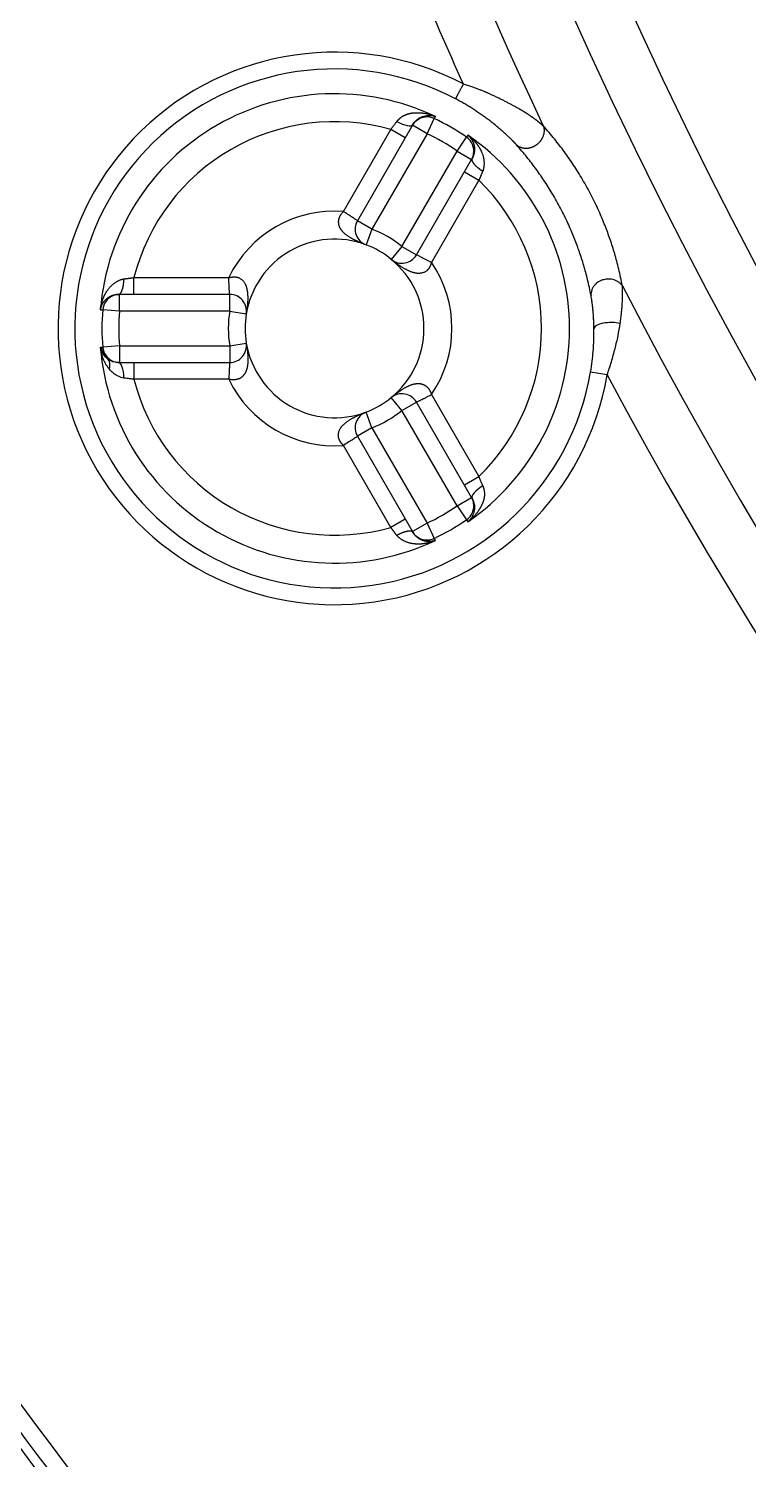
# Model space of a CAD drawing. Header units: millimetres. Extents: x -1286 to 291, y 5350 to 5880.
# Drawn here: x -305.58 to -292.64, y 5620.35 to 5646.1 of the extents above; entities that cross this region are included whole.
import ezdxf

# ---------------------------------------------------------------- set-up
doc = ezdxf.new("R2010")
doc.units = ezdxf.units.MM
doc.layers.add('粗实线层', color=7, linetype='Continuous', lineweight=35)

msp = doc.modelspace()

# ---------------------------------------------------------------- linework, layer by layer
at = {"layer": '粗实线层', "lineweight": 25}
for p, q in [((-298.674, 5644.356), (-299.666, 5642.638)), ((-298.674, 5644.356), (-298.667, 5644.37)), ((-298.413, 5644.205), (-298.674, 5644.356)), ((-298.413, 5644.205), (-298.284, 5644.478)), ((-298.284, 5644.478), (-298.263, 5644.514)), ((-299.918, 5642.804), (-299.066, 5644.281)), ((-298.413, 5644.205), (-299.405, 5642.487)), ((-298.805, 5644.13), (-299.066, 5644.281)), ((-297.873, 5643.893), (-297.702, 5644.141)), ((-297.681, 5644.178), (-297.702, 5644.141)), ((-298.865, 5642.175), (-297.873, 5643.893)), ((-297.873, 5643.893), (-297.612, 5643.743)), ((-298.604, 5642.025), (-297.612, 5643.743)), ((-297.481, 5643.366), (-298.334, 5641.889)), ((-297.742, 5643.517), (-297.481, 5643.366)), ((-299.405, 5642.487), (-299.666, 5642.638)), ((-299.405, 5642.487), (-299.511, 5642.205)), ((-298.865, 5642.175), (-299.056, 5641.942)), ((-298.865, 5642.175), (-298.604, 5642.025)), ((-303.684, 5641.615), (-301.979, 5641.615)), ((-303.684, 5641.313), (-303.684, 5641.615)), ((-301.961, 5641.313), (-303.945, 5641.313)), ((-303.945, 5641.012), (-303.945, 5641.313)), ((-301.961, 5641.012), (-301.961, 5641.313)), ((-304.287, 5641.036), (-304.245, 5641.036)), ((-303.945, 5641.012), (-304.245, 5641.036)), ((-301.961, 5641.012), (-303.945, 5641.012)), ((-301.961, 5641.012), (-301.663, 5640.963)), ((-304.287, 5640.364), (-304.27, 5640.364)), ((-304.27, 5640.364), (-304.245, 5640.364)), ((-303.945, 5640.388), (-304.245, 5640.364)), ((-303.945, 5640.388), (-303.945, 5640.086)), ((-303.945, 5640.388), (-301.961, 5640.388)), ((-301.961, 5640.388), (-301.663, 5640.437)), ((-301.961, 5640.388), (-301.961, 5640.086)), ((-303.945, 5640.086), (-301.961, 5640.086)), ((-303.684, 5640.086), (-303.684, 5639.785)), ((-301.979, 5639.785), (-303.684, 5639.785)), ((-295.176, 5639.863), (-295.473, 5639.913)), ((-298.865, 5639.224), (-299.056, 5639.457)), ((-298.334, 5639.51), (-297.481, 5638.033)), ((-299.405, 5638.912), (-299.511, 5639.195)), ((-298.865, 5639.224), (-298.604, 5639.375)), ((-297.873, 5637.506), (-298.865, 5639.224)), ((-297.612, 5637.657), (-298.604, 5639.375)), ((-299.405, 5638.912), (-299.666, 5638.762)), ((-299.405, 5638.912), (-298.413, 5637.194)), ((-299.666, 5638.762), (-298.674, 5637.043)), ((-299.066, 5637.118), (-299.918, 5638.595)), ((-297.742, 5637.883), (-297.481, 5638.033)), ((-297.873, 5637.506), (-297.612, 5637.657)), ((-297.612, 5637.657), (-297.604, 5637.643)), ((-297.873, 5637.506), (-297.702, 5637.258)), ((-298.805, 5637.269), (-299.066, 5637.118)), ((-298.413, 5637.194), (-298.674, 5637.043)), ((-298.413, 5637.194), (-298.284, 5636.922)), ((-297.702, 5637.258), (-297.681, 5637.222)), ((-298.263, 5636.886), (-298.284, 5636.922))]:
    msp.add_line(p, q, dxfattribs=at)
for centre, radius, start, end in [((-218.672, 5680.9), 83.513, 184.2412, 267.24672), ((-218.672, 5680.9), 85.826, 184.20358, 205.21004), ((-218.672, 5680.9), 84.503, 184.22236, 267.24672), ((-224.702, 5680.9), 101.899, 208.57791, 345.69153), ((-224.702, 5680.9), 101.532, 208.69087, 345.63866), ((-224.702, 5680.9), 101.03, 208.69087, 345.63866), ((-224.702, 5680.9), 102.402, 208.57791, 345.69153), ((-218.672, 5680.9), 86.816, 201.59726, 204.35362), ((-300.077, 5640.7), 4.972, 62.2566, 350.3064), ((-300.077, 5640.7), 4.67, 62.2564, 350.3064), ((-300.077, 5640.7), 4.224, 64.5625, 175.4375), ((-300.077, 5640.7), 3.721, 74.2336, 165.7663), ((-300.077, 5640.7), 4.182, 55.3882, 64.6118), ((-300.077, 5640.7), 3.88, 55.3882, 64.6118), ((-300.077, 5640.7), 4.224, 304.5625, 55.4375), ((-300.077, 5640.7), 3.721, 314.2336, 45.7663), ((-300.077, 5640.7), 2.111, 85.6893, 154.3112), ((-299.405, 5642.487), 0.301, 149.9998, 249.4039), ((-300.077, 5640.7), 1.608, 69.4039, 170.5961), ((-300.077, 5640.7), 1.909, 50.5961, 69.4039), ((-300.077, 5640.7), 1.608, 50.5961, 69.4039), ((-298.865, 5642.175), 0.301, 230.5961, 330), ((-300.077, 5640.7), 1.608, 309.4039, 50.5961), ((-300.077, 5640.7), 2.111, 325.6893, 34.3112), ((-301.961, 5641.012), 0.301, 350.5961, 90), ((-218.672, 5680.9), 85.826, 207.35279, 268.86903), ((-300.077, 5640.7), 4.182, 175.3882, 184.6118), ((-300.077, 5640.7), 3.88, 175.3882, 184.6118), ((-300.077, 5640.7), 1.91, 170.5961, 189.4039), ((-300.077, 5640.7), 1.608, 170.5961, 189.4039), ((-300.077, 5640.7), 4.224, 184.5625, 295.4375), ((-301.961, 5640.388), 0.301, 269.9998, 9.4039), ((-300.077, 5640.7), 1.608, 189.4039, 290.5961), ((-300.077, 5640.7), 3.721, 194.2336, 285.7663), ((-300.077, 5640.7), 2.111, 205.6894, 274.3112), ((-218.672, 5680.9), 86.816, 208.2092, 268.86897), ((-300.077, 5640.7), 1.608, 290.5961, 309.4039), ((-298.865, 5639.224), 0.301, 29.9998, 129.4039), ((-299.405, 5638.912), 0.301, 110.5961, 210), ((-300.077, 5640.7), 1.909, 290.5961, 309.4039), ((-300.077, 5640.7), 3.88, 295.3882, 304.6118), ((-300.077, 5640.7), 4.182, 295.3882, 304.6118), ((-224.702, 5680.9), 100.558, 207.6241, 221.34965), ((-224.702, 5680.9), 100.859, 208.22412, 221.34562)]:
    msp.add_arc(centre, radius, start, end, dxfattribs=at)
for centre, major_axis, ratio, start_param, end_param in [((-298.928, 5644.521), (-0.261, 0.151), 0.325988, 1.647453, 3.141592), ((-298.413, 5644.205), (0.261, -0.151), 0.999387, 2.783651, 3.141593), ((-298.413, 5644.205), (0.261, -0.151), 0.999387, 1.651238, 2.783652), ((-297.873, 5643.893), (0.261, -0.151), 0.999387, 0.35885, 1.490355), ((-297.873, 5643.893), (0.261, -0.151), 0.999387, 0, 0.358851), ((-303.945, 5641.012), (0, 0.301), 0.999387, 0.35885, 1.490355), ((-303.945, 5641.012), (0, 0.301), 0.999387, 0, 0.358851), ((-295.111, 5640.7), (-0.301, -0.004), 0.353642, 4.105333, 6.245866), ((-303.97, 5640.388), (0, 0.301), 0.999387, 1.650723, 2.451108), ((-303.945, 5640.388), (0, 0.301), 0.999387, 1.651238, 2.783721), ((-304.354, 5639.923), (-0.188, -0.236), 0.63171, 2.195852, 3.112823), ((-303.945, 5640.388), (0, 0.301), 0.999387, 2.783721, 3.141593), ((-303.961, 5639.785), (0, -0.301), 0.325985, 1.647455, 3.141593), ((-297.343, 5637.794), (0.261, 0.151), 0.325988, 1.647453, 3.141592), ((-297.873, 5637.506), (-0.261, -0.151), 0.999387, 2.783651, 3.141593), ((-297.873, 5637.506), (-0.261, -0.151), 0.999387, 1.651238, 2.783652), ((-298.413, 5637.194), (-0.261, -0.151), 0.999387, 0, 0.358851), ((-298.413, 5637.194), (-0.261, -0.151), 0.999387, 0.35885, 1.490355)]:
    msp.add_ellipse(centre, major_axis=major_axis, ratio=ratio, start_param=start_param, end_param=end_param, dxfattribs=at)
for points, weights, knots in [([(-297.763, 5645.1), (-297.771, 5645.085), (-297.779, 5645.07), (-297.786, 5645.055), (-297.849, 5644.936), (-297.9, 5644.838), (-297.903, 5644.833)], [1.39127690982, 1.44295880548, 1.49976051195, 1.56168202924, 1.16692310482, 0.980246245025, 1.00165144985], [0, 0, 0, 0, 0.13559, 0.13559, 0.13559, 1, 1, 1, 1]), ([(-296.323, 5644.343), (-296.28, 5644.221), (-296.334, 5644.098), (-296.428, 5644.018), (-296.54, 5643.924), (-296.694, 5643.898), (-296.804, 5644.003)], [1.00111199153, 1.01790375695, 1.22487011837, 1.62201107576, 1.17297815238, 0.967064573016, 1.00427033767], [0, 0, 0, 0, 0.469337, 0.469337, 0.469337, 1, 1, 1, 1]), ([(-297.604, 5643.756), (-297.617, 5643.734), (-297.602, 5643.699), (-297.568, 5643.658), (-297.533, 5643.618), (-297.48, 5643.574), (-297.412, 5643.532)], [1.01322663316, 1.04511096631, 1.13464096155, 1.28181661887, 1.13464821897, 1.04511979612, 1.01323135035], [0, 0, 0, 0, 0.500012, 0.500012, 0.500012, 1, 1, 1, 1]), ([(-303.961, 5641.313), (-303.934, 5641.313), (-303.911, 5641.344), (-303.894, 5641.394), (-303.876, 5641.444), (-303.865, 5641.512), (-303.863, 5641.592)], [1.01322663316, 1.04511096631, 1.13464096155, 1.28181661887, 1.13464821897, 1.04511979612, 1.01323135035], [0, 0, 0, 0, 0.500012, 0.500012, 0.500012, 1, 1, 1, 1]), ([(-298.667, 5637.03), (-298.68, 5637.052), (-298.717, 5637.057), (-298.77, 5637.048), (-298.822, 5637.038), (-298.887, 5637.014), (-298.957, 5636.975)], [1.01322663316, 1.04511096631, 1.13464096155, 1.28181661887, 1.13464821897, 1.04511979612, 1.01323135035], [0, 0, 0, 0, 0.500012, 0.500012, 0.500012, 1, 1, 1, 1])]:
    msp.add_rational_spline(points, weights, degree=3, knots=knots, dxfattribs=at)
for points, knots in [([(-296.323, 5644.343), (-296.325, 5644.344), (-296.327, 5644.347), (-296.331, 5644.35), (-296.335, 5644.353), (-296.339, 5644.357), (-296.343, 5644.361), (-296.348, 5644.365), (-296.353, 5644.369), (-296.357, 5644.373), (-296.362, 5644.377), (-296.367, 5644.381), (-296.372, 5644.385), (-296.377, 5644.39), (-296.382, 5644.394), (-296.388, 5644.398), (-296.393, 5644.403), (-296.399, 5644.407), (-296.404, 5644.412), (-296.41, 5644.416), (-296.416, 5644.421), (-296.421, 5644.426), (-296.427, 5644.43), (-296.433, 5644.435), (-296.439, 5644.44), (-296.445, 5644.444), (-296.451, 5644.449), (-296.458, 5644.454), (-296.464, 5644.458), (-296.47, 5644.463), (-296.477, 5644.468), (-296.483, 5644.473), (-296.489, 5644.478), (-296.496, 5644.482), (-296.502, 5644.487), (-296.509, 5644.492), (-296.516, 5644.497), (-296.522, 5644.502), (-296.529, 5644.506), (-296.536, 5644.511), (-296.543, 5644.516), (-296.55, 5644.521), (-296.557, 5644.525), (-296.564, 5644.53), (-296.571, 5644.535), (-296.578, 5644.54), (-296.585, 5644.545), (-296.592, 5644.549), (-296.599, 5644.554), (-296.606, 5644.559), (-296.614, 5644.564), (-296.621, 5644.568), (-296.628, 5644.573), (-296.636, 5644.578), (-296.643, 5644.582), (-296.651, 5644.587), (-296.658, 5644.592), (-296.666, 5644.596), (-296.673, 5644.601), (-296.681, 5644.606), (-296.688, 5644.61), (-296.696, 5644.615), (-296.704, 5644.62), (-296.712, 5644.624), (-296.719, 5644.629), (-296.727, 5644.633), (-296.735, 5644.638), (-296.757, 5644.65), (-296.793, 5644.671), (-296.845, 5644.699), (-296.898, 5644.728), (-296.952, 5644.756), (-297.008, 5644.785), (-297.064, 5644.814), (-297.122, 5644.842), (-297.18, 5644.871), (-297.24, 5644.899), (-297.286, 5644.92), (-297.318, 5644.935), (-297.336, 5644.943), (-297.357, 5644.952), (-297.378, 5644.961), (-297.402, 5644.971), (-297.427, 5644.981), (-297.453, 5644.991), (-297.481, 5645.002), (-297.51, 5645.013), (-297.542, 5645.025), (-297.574, 5645.037), (-297.609, 5645.049), (-297.645, 5645.061), (-297.683, 5645.074), (-297.722, 5645.087), (-297.749, 5645.095), (-297.763, 5645.1)], [0, 0, 0, 0, 0.006232, 0.012441, 0.018627, 0.024793, 0.030938, 0.037062, 0.043166, 0.049251, 0.055316, 0.061362, 0.06739, 0.073401, 0.079395, 0.085374, 0.091337, 0.097286, 0.103221, 0.109143, 0.115052, 0.120949, 0.126833, 0.132706, 0.138568, 0.14442, 0.15026, 0.156091, 0.161913, 0.167725, 0.173529, 0.179324, 0.185112, 0.190892, 0.196664, 0.202428, 0.208185, 0.213936, 0.219679, 0.225415, 0.231145, 0.236869, 0.242587, 0.2483, 0.254007, 0.259708, 0.265404, 0.271094, 0.27678, 0.28246, 0.288135, 0.293805, 0.299471, 0.305131, 0.310787, 0.316439, 0.322086, 0.327729, 0.333368, 0.339003, 0.344634, 0.35026, 0.355883, 0.361501, 0.367116, 0.372727, 0.378333, 0.383936, 0.419127, 0.454366, 0.48966, 0.525022, 0.560459, 0.595982, 0.631601, 0.667327, 0.703171, 0.739145, 0.749301, 0.760269, 0.772051, 0.784647, 0.79806, 0.81229, 0.827339, 0.843209, 0.859902, 0.877419, 0.895762, 0.914936, 0.934942, 0.955785, 0.97747, 1, 1, 1, 1]), ([(-296.804, 5644.003), (-296.805, 5644.004), (-296.808, 5644.007), (-296.812, 5644.012), (-296.817, 5644.017), (-296.821, 5644.022), (-296.826, 5644.027), (-296.831, 5644.032), (-296.836, 5644.038), (-296.841, 5644.043), (-296.847, 5644.049), (-296.852, 5644.055), (-296.858, 5644.061), (-296.864, 5644.067), (-296.87, 5644.073), (-296.877, 5644.08), (-296.883, 5644.086), (-296.89, 5644.093), (-296.897, 5644.1), (-296.904, 5644.107), (-296.922, 5644.125), (-296.955, 5644.157), (-297.006, 5644.204), (-297.066, 5644.258), (-297.121, 5644.305), (-297.166, 5644.343), (-297.198, 5644.369), (-297.231, 5644.396), (-297.264, 5644.422), (-297.298, 5644.447), (-297.331, 5644.473), (-297.365, 5644.498), (-297.4, 5644.523), (-297.434, 5644.547), (-297.469, 5644.571), (-297.504, 5644.595), (-297.539, 5644.618), (-297.574, 5644.641), (-297.61, 5644.664), (-297.646, 5644.686), (-297.682, 5644.708), (-297.718, 5644.73), (-297.755, 5644.751), (-297.791, 5644.772), (-297.828, 5644.793), (-297.866, 5644.813), (-297.89, 5644.827), (-297.903, 5644.833)], [0, 0, 0, 0, 0.007678, 0.015377, 0.0231, 0.030851, 0.038633, 0.04645, 0.054304, 0.0622, 0.070141, 0.078129, 0.086168, 0.094262, 0.102412, 0.110622, 0.118896, 0.127235, 0.135642, 0.144121, 0.152674, 0.199885, 0.253111, 0.312554, 0.378357, 0.408402, 0.438203, 0.467771, 0.497115, 0.526247, 0.555176, 0.583914, 0.612472, 0.640861, 0.669093, 0.697178, 0.72513, 0.75296, 0.78068, 0.808303, 0.835841, 0.863307, 0.890713, 0.918073, 0.945399, 0.972703, 1, 1, 1, 1]), ([(-298.957, 5644.424), (-298.955, 5644.426), (-298.951, 5644.431), (-298.946, 5644.438), (-298.941, 5644.444), (-298.935, 5644.451), (-298.929, 5644.457), (-298.923, 5644.463), (-298.917, 5644.469), (-298.91, 5644.475), (-298.904, 5644.481), (-298.897, 5644.487), (-298.891, 5644.492), (-298.884, 5644.498), (-298.877, 5644.503), (-298.869, 5644.508), (-298.862, 5644.513), (-298.854, 5644.518), (-298.847, 5644.522), (-298.839, 5644.527), (-298.831, 5644.531), (-298.823, 5644.535), (-298.814, 5644.539), (-298.806, 5644.543), (-298.797, 5644.547), (-298.788, 5644.55), (-298.779, 5644.554), (-298.77, 5644.557), (-298.761, 5644.56), (-298.752, 5644.563), (-298.742, 5644.565), (-298.733, 5644.568), (-298.723, 5644.57), (-298.715, 5644.572), (-298.706, 5644.574), (-298.696, 5644.575), (-298.686, 5644.577), (-298.675, 5644.578), (-298.663, 5644.579), (-298.65, 5644.581), (-298.636, 5644.581), (-298.621, 5644.582), (-298.606, 5644.583), (-298.59, 5644.583), (-298.573, 5644.583), (-298.555, 5644.582), (-298.536, 5644.581), (-298.517, 5644.58), (-298.497, 5644.578), (-298.476, 5644.575), (-298.455, 5644.572), (-298.433, 5644.568), (-298.41, 5644.563), (-298.387, 5644.557), (-298.363, 5644.551), (-298.338, 5644.543), (-298.314, 5644.535), (-298.288, 5644.525), (-298.271, 5644.518), (-298.263, 5644.514)], [0, 0, 0, 0, 0.010276, 0.020607, 0.030995, 0.041446, 0.051963, 0.062548, 0.073207, 0.083943, 0.094759, 0.105659, 0.116646, 0.127724, 0.138896, 0.150165, 0.161535, 0.173009, 0.184589, 0.19628, 0.208083, 0.220002, 0.232039, 0.244198, 0.256482, 0.268891, 0.281431, 0.294101, 0.306906, 0.319848, 0.332928, 0.34615, 0.359514, 0.370088, 0.381764, 0.394544, 0.408433, 0.423435, 0.439552, 0.456788, 0.475146, 0.494629, 0.51524, 0.536982, 0.559857, 0.583869, 0.609018, 0.635307, 0.662739, 0.691314, 0.721035, 0.7519, 0.783912, 0.81707, 0.851372, 0.886819, 0.923408, 0.961136, 1, 1, 1, 1]), ([(-298.667, 5644.37), (-298.66, 5644.382), (-298.643, 5644.407), (-298.613, 5644.44), (-298.578, 5644.47), (-298.538, 5644.496), (-298.492, 5644.516), (-298.441, 5644.531), (-298.384, 5644.537), (-298.323, 5644.533), (-298.283, 5644.522), (-298.263, 5644.514)], [0, 0, 0, 0, 0.068143, 0.148969, 0.234716, 0.328126, 0.43266, 0.551378, 0.686288, 0.837087, 1, 1, 1, 1]), ([(-297.681, 5644.178), (-297.677, 5644.175), (-297.669, 5644.169), (-297.658, 5644.161), (-297.647, 5644.152), (-297.636, 5644.143), (-297.626, 5644.134), (-297.615, 5644.125), (-297.606, 5644.116), (-297.596, 5644.106), (-297.587, 5644.097), (-297.577, 5644.088), (-297.569, 5644.079), (-297.56, 5644.069), (-297.552, 5644.06), (-297.544, 5644.05), (-297.536, 5644.041), (-297.528, 5644.032), (-297.521, 5644.022), (-297.514, 5644.013), (-297.507, 5644.003), (-297.501, 5643.994), (-297.494, 5643.985), (-297.488, 5643.975), (-297.482, 5643.966), (-297.476, 5643.957), (-297.471, 5643.948), (-297.465, 5643.939), (-297.46, 5643.93), (-297.455, 5643.921), (-297.451, 5643.912), (-297.446, 5643.903), (-297.44, 5643.891), (-297.433, 5643.875), (-297.424, 5643.855), (-297.417, 5643.834), (-297.41, 5643.813), (-297.404, 5643.791), (-297.399, 5643.768), (-297.395, 5643.744), (-297.392, 5643.721), (-297.39, 5643.699), (-297.389, 5643.678), (-297.389, 5643.658), (-297.39, 5643.639), (-297.391, 5643.621), (-297.393, 5643.604), (-297.396, 5643.588), (-297.399, 5643.572), (-297.403, 5643.558), (-297.407, 5643.545), (-297.41, 5643.536), (-297.412, 5643.532)], [0, 0, 0, 0, 0.02032, 0.040403, 0.060248, 0.079855, 0.099223, 0.118351, 0.13724, 0.155889, 0.174298, 0.192467, 0.210395, 0.228082, 0.245528, 0.262733, 0.279697, 0.29642, 0.312902, 0.329142, 0.345142, 0.360901, 0.376419, 0.391697, 0.406734, 0.421531, 0.436088, 0.450405, 0.464483, 0.478322, 0.491922, 0.505284, 0.518408, 0.546991, 0.576088, 0.605713, 0.635878, 0.666594, 0.697871, 0.729719, 0.762148, 0.789943, 0.816437, 0.841648, 0.865596, 0.888303, 0.909791, 0.930088, 0.949222, 0.967226, 0.984137, 1, 1, 1, 1]), ([(-297.681, 5644.178), (-297.679, 5644.176), (-297.675, 5644.173), (-297.668, 5644.167), (-297.662, 5644.162), (-297.657, 5644.156), (-297.651, 5644.15), (-297.646, 5644.145), (-297.641, 5644.139), (-297.636, 5644.133), (-297.631, 5644.127), (-297.626, 5644.121), (-297.622, 5644.115), (-297.618, 5644.109), (-297.614, 5644.103), (-297.61, 5644.097), (-297.606, 5644.09), (-297.602, 5644.084), (-297.599, 5644.078), (-297.596, 5644.072), (-297.593, 5644.065), (-297.59, 5644.059), (-297.587, 5644.053), (-297.585, 5644.047), (-297.582, 5644.04), (-297.58, 5644.034), (-297.578, 5644.028), (-297.576, 5644.022), (-297.574, 5644.016), (-297.572, 5644.01), (-297.571, 5644.004), (-297.569, 5643.998), (-297.568, 5643.992), (-297.566, 5643.985), (-297.565, 5643.977), (-297.563, 5643.968), (-297.562, 5643.959), (-297.561, 5643.948), (-297.56, 5643.937), (-297.56, 5643.924), (-297.56, 5643.911), (-297.561, 5643.897), (-297.562, 5643.882), (-297.565, 5643.865), (-297.568, 5643.849), (-297.571, 5643.834), (-297.576, 5643.82), (-297.58, 5643.808), (-297.584, 5643.797), (-297.588, 5643.787), (-297.592, 5643.778), (-297.596, 5643.771), (-297.599, 5643.765), (-297.602, 5643.76), (-297.603, 5643.758), (-297.604, 5643.756)], [0, 0, 0, 0, 0.022314, 0.044344, 0.06609, 0.087552, 0.10873, 0.129622, 0.150227, 0.170542, 0.190564, 0.210291, 0.229722, 0.248854, 0.267688, 0.286221, 0.304454, 0.322386, 0.340016, 0.357345, 0.374372, 0.391096, 0.407519, 0.423639, 0.439458, 0.454976, 0.470193, 0.485111, 0.499729, 0.51406, 0.528144, 0.540881, 0.555045, 0.57063, 0.587632, 0.606039, 0.625842, 0.647026, 0.669572, 0.69346, 0.718665, 0.745158, 0.772911, 0.805289, 0.835094, 0.862371, 0.887167, 0.909524, 0.929477, 0.947058, 0.962296, 0.975204, 0.985789, 0.994052, 1, 1, 1, 1]), ([(-297.412, 5643.532), (-297.413, 5643.529), (-297.416, 5643.522), (-297.421, 5643.512), (-297.425, 5643.501), (-297.429, 5643.491), (-297.434, 5643.48), (-297.439, 5643.469), (-297.443, 5643.458), (-297.448, 5643.447), (-297.452, 5643.436), (-297.457, 5643.424), (-297.462, 5643.413), (-297.467, 5643.401), (-297.471, 5643.39), (-297.476, 5643.378), (-297.479, 5643.37), (-297.481, 5643.366)], [0, 0, 0, 0, 0.063367, 0.127206, 0.191517, 0.256301, 0.321556, 0.387284, 0.453483, 0.520153, 0.587294, 0.654906, 0.722987, 0.791538, 0.860557, 0.930045, 1, 1, 1, 1]), ([(-299.619, 5642.248), (-299.624, 5642.25), (-299.635, 5642.255), (-299.651, 5642.262), (-299.666, 5642.269), (-299.679, 5642.274), (-299.691, 5642.28), (-299.701, 5642.285), (-299.711, 5642.289), (-299.718, 5642.293), (-299.725, 5642.296), (-299.734, 5642.301), (-299.747, 5642.307), (-299.764, 5642.316), (-299.781, 5642.326), (-299.798, 5642.336), (-299.815, 5642.347), (-299.832, 5642.358), (-299.849, 5642.371), (-299.866, 5642.384), (-299.882, 5642.396), (-299.896, 5642.408), (-299.907, 5642.418), (-299.918, 5642.429), (-299.928, 5642.439), (-299.937, 5642.45), (-299.946, 5642.461), (-299.955, 5642.472), (-299.962, 5642.483), (-299.969, 5642.495), (-299.976, 5642.507), (-299.982, 5642.518), (-299.987, 5642.53), (-299.991, 5642.542), (-299.995, 5642.555), (-299.998, 5642.567), (-300.001, 5642.58), (-300.002, 5642.593), (-300.003, 5642.605), (-300.004, 5642.618), (-300.003, 5642.631), (-300.002, 5642.645), (-299.999, 5642.658), (-299.996, 5642.671), (-299.993, 5642.685), (-299.988, 5642.698), (-299.982, 5642.711), (-299.976, 5642.725), (-299.969, 5642.738), (-299.961, 5642.752), (-299.951, 5642.765), (-299.941, 5642.778), (-299.93, 5642.792), (-299.922, 5642.8), (-299.918, 5642.804)], [0, 0, 0, 0, 0.025085, 0.048592, 0.070129, 0.089694, 0.107282, 0.122888, 0.136508, 0.148137, 0.157772, 0.165408, 0.190966, 0.217164, 0.244023, 0.271563, 0.299803, 0.328761, 0.358456, 0.388904, 0.420123, 0.441558, 0.462526, 0.483036, 0.503097, 0.522721, 0.541921, 0.560708, 0.5791, 0.597112, 0.614764, 0.632076, 0.649073, 0.665779, 0.682224, 0.698438, 0.714455, 0.730313, 0.746052, 0.761712, 0.77734, 0.792981, 0.808685, 0.824502, 0.840483, 0.856679, 0.873141, 0.889921, 0.90707, 0.924636, 0.942666, 0.961208, 0.980305, 1, 1, 1, 1]), ([(-299.666, 5642.638), (-299.666, 5642.639), (-299.668, 5642.64), (-299.675, 5642.646), (-299.68, 5642.65), (-299.693, 5642.659), (-299.701, 5642.664), (-299.714, 5642.673), (-299.721, 5642.677), (-299.728, 5642.682), (-299.733, 5642.685), (-299.736, 5642.687), (-299.748, 5642.695), (-299.76, 5642.702), (-299.785, 5642.719), (-299.8, 5642.728), (-299.83, 5642.748), (-299.847, 5642.758), (-299.882, 5642.781), (-299.9, 5642.792), (-299.918, 5642.804)], [0, 0, 0, 0, 0.125, 0.125, 0.25, 0.25, 0.375, 0.375, 0.4375, 0.46875, 0.46875, 0.5, 0.5, 0.625, 0.625, 0.75, 0.75, 0.875, 0.875, 1, 1, 1, 1]), ([(-298.604, 5642.025), (-298.603, 5642.026), (-298.596, 5642.023), (-298.568, 5642.011), (-298.548, 5642.001), (-298.498, 5641.976), (-298.468, 5641.96), (-298.404, 5641.926), (-298.369, 5641.908), (-298.334, 5641.889)], [0, 0, 0, 0, 0.25, 0.25, 0.5, 0.5, 0.75, 0.75, 1, 1, 1, 1]), ([(-298.334, 5641.889), (-298.335, 5641.886), (-298.337, 5641.879), (-298.34, 5641.869), (-298.343, 5641.86), (-298.347, 5641.851), (-298.35, 5641.842), (-298.354, 5641.833), (-298.358, 5641.825), (-298.362, 5641.817), (-298.366, 5641.809), (-298.37, 5641.801), (-298.374, 5641.794), (-298.378, 5641.787), (-298.383, 5641.781), (-298.387, 5641.774), (-298.392, 5641.768), (-298.396, 5641.763), (-298.401, 5641.757), (-298.406, 5641.752), (-298.41, 5641.747), (-298.415, 5641.743), (-298.424, 5641.735), (-298.438, 5641.725), (-298.457, 5641.714), (-298.478, 5641.705), (-298.5, 5641.698), (-298.524, 5641.694), (-298.548, 5641.691), (-298.569, 5641.69), (-298.586, 5641.69), (-298.599, 5641.692), (-298.613, 5641.694), (-298.627, 5641.696), (-298.642, 5641.7), (-298.657, 5641.704), (-298.673, 5641.709), (-298.69, 5641.715), (-298.706, 5641.721), (-298.724, 5641.728), (-298.742, 5641.736), (-298.76, 5641.745), (-298.779, 5641.754), (-298.798, 5641.764), (-298.817, 5641.774), (-298.837, 5641.786), (-298.857, 5641.798), (-298.878, 5641.811), (-298.899, 5641.825), (-298.92, 5641.839), (-298.942, 5641.854), (-298.964, 5641.87), (-298.986, 5641.887), (-299.009, 5641.905), (-299.033, 5641.923), (-299.048, 5641.936), (-299.056, 5641.942)], [0, 0, 0, 0, 0.010183, 0.020129, 0.029842, 0.039326, 0.048589, 0.057634, 0.066467, 0.075094, 0.083521, 0.091754, 0.0998, 0.107664, 0.115353, 0.122876, 0.130237, 0.137446, 0.144511, 0.151438, 0.158236, 0.164914, 0.171481, 0.193779, 0.216662, 0.24039, 0.265178, 0.291199, 0.318589, 0.347452, 0.361831, 0.377, 0.392985, 0.409801, 0.427462, 0.445979, 0.465356, 0.485601, 0.506715, 0.528701, 0.551559, 0.575289, 0.599893, 0.62537, 0.651719, 0.678943, 0.707041, 0.736017, 0.765872, 0.796611, 0.828239, 0.860762, 0.894189, 0.92853, 0.963796, 1, 1, 1, 1]), ([(-304.287, 5641.036), (-304.287, 5641.041), (-304.286, 5641.05), (-304.284, 5641.064), (-304.282, 5641.078), (-304.279, 5641.092), (-304.277, 5641.106), (-304.274, 5641.119), (-304.271, 5641.132), (-304.268, 5641.145), (-304.265, 5641.158), (-304.261, 5641.17), (-304.257, 5641.183), (-304.254, 5641.195), (-304.25, 5641.207), (-304.245, 5641.218), (-304.241, 5641.23), (-304.237, 5641.241), (-304.232, 5641.252), (-304.228, 5641.263), (-304.223, 5641.274), (-304.218, 5641.284), (-304.213, 5641.294), (-304.208, 5641.304), (-304.203, 5641.314), (-304.198, 5641.323), (-304.193, 5641.333), (-304.188, 5641.342), (-304.183, 5641.351), (-304.177, 5641.36), (-304.172, 5641.368), (-304.167, 5641.377), (-304.159, 5641.388), (-304.149, 5641.402), (-304.136, 5641.419), (-304.122, 5641.436), (-304.107, 5641.453), (-304.09, 5641.469), (-304.073, 5641.485), (-304.054, 5641.5), (-304.036, 5641.514), (-304.017, 5641.527), (-304, 5641.538), (-303.983, 5641.548), (-303.966, 5641.557), (-303.95, 5641.565), (-303.934, 5641.572), (-303.919, 5641.578), (-303.904, 5641.583), (-303.89, 5641.587), (-303.876, 5641.59), (-303.867, 5641.591), (-303.863, 5641.592)], [0, 0, 0, 0, 0.02032, 0.040403, 0.060248, 0.079855, 0.099223, 0.118351, 0.13724, 0.155889, 0.174298, 0.192467, 0.210395, 0.228082, 0.245528, 0.262733, 0.279697, 0.29642, 0.312902, 0.329142, 0.345142, 0.360901, 0.376419, 0.391697, 0.406734, 0.421531, 0.436088, 0.450405, 0.464483, 0.478322, 0.491922, 0.505284, 0.518408, 0.546991, 0.576088, 0.605713, 0.635878, 0.666594, 0.697871, 0.729719, 0.762148, 0.789943, 0.816437, 0.841648, 0.865596, 0.888303, 0.909791, 0.930088, 0.949222, 0.967226, 0.984137, 1, 1, 1, 1]), ([(-303.863, 5641.592), (-303.859, 5641.592), (-303.852, 5641.593), (-303.84, 5641.594), (-303.829, 5641.596), (-303.818, 5641.597), (-303.806, 5641.599), (-303.795, 5641.6), (-303.783, 5641.602), (-303.771, 5641.603), (-303.759, 5641.605), (-303.747, 5641.606), (-303.734, 5641.608), (-303.722, 5641.61), (-303.709, 5641.611), (-303.697, 5641.613), (-303.688, 5641.614), (-303.684, 5641.615)], [0, 0, 0, 0, 0.063361, 0.127196, 0.191503, 0.256283, 0.321537, 0.387263, 0.453461, 0.520131, 0.587273, 0.654886, 0.72297, 0.791524, 0.860547, 0.930039, 1, 1, 1, 1]), ([(-301.979, 5641.615), (-301.975, 5641.616), (-301.969, 5641.617), (-301.959, 5641.619), (-301.949, 5641.621), (-301.939, 5641.623), (-301.929, 5641.624), (-301.92, 5641.625), (-301.911, 5641.626), (-301.902, 5641.627), (-301.893, 5641.627), (-301.885, 5641.628), (-301.876, 5641.628), (-301.868, 5641.627), (-301.86, 5641.627), (-301.853, 5641.626), (-301.845, 5641.625), (-301.838, 5641.624), (-301.831, 5641.623), (-301.824, 5641.621), (-301.818, 5641.619), (-301.811, 5641.617), (-301.8, 5641.614), (-301.784, 5641.607), (-301.765, 5641.596), (-301.747, 5641.582), (-301.73, 5641.566), (-301.714, 5641.548), (-301.7, 5641.529), (-301.689, 5641.511), (-301.681, 5641.496), (-301.675, 5641.484), (-301.67, 5641.471), (-301.665, 5641.457), (-301.661, 5641.443), (-301.657, 5641.427), (-301.653, 5641.411), (-301.65, 5641.394), (-301.647, 5641.376), (-301.644, 5641.358), (-301.642, 5641.338), (-301.64, 5641.318), (-301.639, 5641.297), (-301.638, 5641.276), (-301.638, 5641.254), (-301.638, 5641.231), (-301.638, 5641.207), (-301.639, 5641.183), (-301.64, 5641.158), (-301.642, 5641.132), (-301.644, 5641.106), (-301.647, 5641.079), (-301.65, 5641.051), (-301.654, 5641.022), (-301.659, 5640.993), (-301.662, 5640.973), (-301.663, 5640.963)], [0, 0, 0, 0, 0.010183, 0.020129, 0.029842, 0.039326, 0.048589, 0.057634, 0.066467, 0.075094, 0.083521, 0.091754, 0.0998, 0.107664, 0.115353, 0.122876, 0.130237, 0.137446, 0.144511, 0.151438, 0.158236, 0.164914, 0.171481, 0.193779, 0.216662, 0.24039, 0.265178, 0.291199, 0.318589, 0.347452, 0.361831, 0.377, 0.392985, 0.409801, 0.427462, 0.445979, 0.465356, 0.485601, 0.506715, 0.528701, 0.551559, 0.575289, 0.599893, 0.62537, 0.651719, 0.678943, 0.707041, 0.736017, 0.765872, 0.796611, 0.828239, 0.860762, 0.894189, 0.92853, 0.963796, 1, 1, 1, 1]), ([(-301.961, 5641.313), (-301.962, 5641.313), (-301.964, 5641.321), (-301.967, 5641.351), (-301.968, 5641.374), (-301.971, 5641.429), (-301.973, 5641.463), (-301.976, 5641.536), (-301.977, 5641.575), (-301.979, 5641.615)], [0, 0, 0, 0, 0.25, 0.25, 0.5, 0.5, 0.75, 0.75, 1, 1, 1, 1]), ([(-294.902, 5641.466), (-294.912, 5641.48), (-294.923, 5641.494), (-294.948, 5641.518), (-294.962, 5641.53), (-294.992, 5641.549), (-295.008, 5641.557), (-295.041, 5641.571), (-295.057, 5641.576), (-295.091, 5641.584), (-295.107, 5641.586), (-295.14, 5641.588), (-295.156, 5641.588), (-295.201, 5641.585), (-295.229, 5641.58), (-295.277, 5641.565), (-295.303, 5641.554), (-295.341, 5641.531), (-295.354, 5641.522), (-295.378, 5641.502), (-295.39, 5641.491), (-295.412, 5641.466), (-295.422, 5641.452), (-295.439, 5641.423), (-295.447, 5641.408), (-295.458, 5641.375), (-295.462, 5641.359), (-295.466, 5641.325), (-295.467, 5641.308), (-295.465, 5641.291)], [0, 0, 0, 0, 0.0625, 0.0625, 0.125, 0.125, 0.1875, 0.1875, 0.25, 0.25, 0.3125, 0.3125, 0.375, 0.375, 0.5, 0.5, 0.625, 0.625, 0.6875, 0.6875, 0.75, 0.75, 0.8125, 0.8125, 0.875, 0.875, 0.9375, 0.9375, 1, 1, 1, 1]), ([(-304.287, 5641.036), (-304.287, 5641.039), (-304.286, 5641.044), (-304.284, 5641.052), (-304.283, 5641.06), (-304.281, 5641.068), (-304.278, 5641.075), (-304.276, 5641.083), (-304.274, 5641.09), (-304.271, 5641.098), (-304.268, 5641.105), (-304.265, 5641.112), (-304.262, 5641.119), (-304.259, 5641.125), (-304.256, 5641.132), (-304.252, 5641.138), (-304.249, 5641.145), (-304.245, 5641.151), (-304.242, 5641.157), (-304.238, 5641.163), (-304.234, 5641.168), (-304.23, 5641.174), (-304.226, 5641.18), (-304.222, 5641.185), (-304.218, 5641.19), (-304.213, 5641.195), (-304.209, 5641.2), (-304.205, 5641.205), (-304.2, 5641.21), (-304.196, 5641.214), (-304.192, 5641.218), (-304.187, 5641.222), (-304.183, 5641.227), (-304.177, 5641.232), (-304.171, 5641.237), (-304.164, 5641.242), (-304.157, 5641.248), (-304.148, 5641.254), (-304.139, 5641.261), (-304.128, 5641.267), (-304.117, 5641.274), (-304.104, 5641.28), (-304.09, 5641.287), (-304.075, 5641.293), (-304.059, 5641.298), (-304.044, 5641.303), (-304.03, 5641.306), (-304.017, 5641.308), (-304.006, 5641.31), (-303.995, 5641.312), (-303.986, 5641.312), (-303.978, 5641.313), (-303.971, 5641.313), (-303.965, 5641.313), (-303.962, 5641.313), (-303.961, 5641.313)], [0, 0, 0, 0, 0.022314, 0.044344, 0.06609, 0.087552, 0.10873, 0.129622, 0.150227, 0.170542, 0.190564, 0.210291, 0.229722, 0.248854, 0.267688, 0.286221, 0.304454, 0.322386, 0.340016, 0.357345, 0.374372, 0.391096, 0.407519, 0.423639, 0.439458, 0.454976, 0.470193, 0.485111, 0.499729, 0.51406, 0.528144, 0.540881, 0.555045, 0.57063, 0.587632, 0.606039, 0.625842, 0.647026, 0.669572, 0.69346, 0.718665, 0.745158, 0.772911, 0.805289, 0.835094, 0.862371, 0.887167, 0.909524, 0.929477, 0.947058, 0.962296, 0.975204, 0.985789, 0.994052, 1, 1, 1, 1]), ([(-295.176, 5639.863), (-295.149, 5639.942), (-295.123, 5640.021), (-295.075, 5640.179), (-295.053, 5640.258), (-295.013, 5640.413), (-294.995, 5640.49), (-294.964, 5640.642), (-294.951, 5640.717), (-294.94, 5640.79)], [0, 0, 0, 0, 0.25, 0.25, 0.5, 0.5, 0.75, 0.75, 1, 1, 1, 1]), ([(-301.647, 5640.323), (-301.646, 5640.317), (-301.645, 5640.305), (-301.643, 5640.288), (-301.641, 5640.272), (-301.64, 5640.257), (-301.639, 5640.244), (-301.638, 5640.233), (-301.637, 5640.223), (-301.636, 5640.214), (-301.635, 5640.207), (-301.635, 5640.196), (-301.634, 5640.182), (-301.633, 5640.163), (-301.633, 5640.144), (-301.634, 5640.124), (-301.635, 5640.104), (-301.636, 5640.083), (-301.638, 5640.062), (-301.641, 5640.04), (-301.644, 5640.02), (-301.647, 5640.003), (-301.65, 5639.988), (-301.654, 5639.973), (-301.658, 5639.959), (-301.663, 5639.946), (-301.668, 5639.932), (-301.673, 5639.92), (-301.679, 5639.907), (-301.685, 5639.895), (-301.692, 5639.884), (-301.7, 5639.873), (-301.707, 5639.863), (-301.716, 5639.853), (-301.724, 5639.843), (-301.734, 5639.834), (-301.743, 5639.826), (-301.753, 5639.818), (-301.764, 5639.811), (-301.775, 5639.804), (-301.787, 5639.798), (-301.799, 5639.793), (-301.812, 5639.788), (-301.825, 5639.784), (-301.838, 5639.781), (-301.852, 5639.778), (-301.866, 5639.776), (-301.881, 5639.775), (-301.897, 5639.774), (-301.912, 5639.775), (-301.928, 5639.776), (-301.945, 5639.778), (-301.962, 5639.781), (-301.973, 5639.784), (-301.979, 5639.785)], [0, 0, 0, 0, 0.025105, 0.048611, 0.070148, 0.089713, 0.107301, 0.122907, 0.136526, 0.148155, 0.157789, 0.165426, 0.190983, 0.217181, 0.24404, 0.271579, 0.299819, 0.328776, 0.358471, 0.388919, 0.420137, 0.441572, 0.462539, 0.483048, 0.50311, 0.522733, 0.541932, 0.56072, 0.579111, 0.597123, 0.614774, 0.632087, 0.649083, 0.665789, 0.682233, 0.698446, 0.714464, 0.730321, 0.746059, 0.761719, 0.777346, 0.792988, 0.808691, 0.824508, 0.840488, 0.856683, 0.873145, 0.889925, 0.907073, 0.924638, 0.942668, 0.961209, 0.980306, 1, 1, 1, 1]), ([(-304.071, 5640.106), (-304.075, 5640.107), (-304.092, 5640.114), (-304.123, 5640.129), (-304.149, 5640.146), (-304.162, 5640.155)], [0, 0, 0, 0, 0.120182, 0.560091, 1, 1, 1, 1]), ([(-303.961, 5640.086), (-303.973, 5640.086), (-303.994, 5640.088), (-304.016, 5640.091), (-304.025, 5640.093)], [0, 0, 0, 0, 0.617703, 1, 1, 1, 1]), ([(-301.961, 5640.086), (-301.962, 5640.086), (-301.962, 5640.084), (-301.964, 5640.075), (-301.964, 5640.069), (-301.966, 5640.053), (-301.966, 5640.043), (-301.967, 5640.027), (-301.968, 5640.019), (-301.968, 5640.011), (-301.968, 5640.005), (-301.968, 5640.002), (-301.969, 5639.987), (-301.97, 5639.973), (-301.971, 5639.943), (-301.972, 5639.926), (-301.974, 5639.889), (-301.975, 5639.87), (-301.977, 5639.828), (-301.978, 5639.807), (-301.979, 5639.785)], [0, 0, 0, 0, 0.125, 0.125, 0.25, 0.25, 0.375, 0.375, 0.4375, 0.46875, 0.46875, 0.5, 0.5, 0.625, 0.625, 0.75, 0.75, 0.875, 0.875, 1, 1, 1, 1]), ([(-298.966, 5639.529), (-298.961, 5639.532), (-298.951, 5639.54), (-298.937, 5639.55), (-298.924, 5639.559), (-298.912, 5639.568), (-298.902, 5639.575), (-298.892, 5639.582), (-298.884, 5639.588), (-298.877, 5639.593), (-298.871, 5639.597), (-298.862, 5639.603), (-298.85, 5639.61), (-298.834, 5639.62), (-298.817, 5639.63), (-298.8, 5639.64), (-298.782, 5639.649), (-298.763, 5639.658), (-298.744, 5639.667), (-298.724, 5639.675), (-298.705, 5639.683), (-298.688, 5639.689), (-298.674, 5639.693), (-298.659, 5639.697), (-298.645, 5639.701), (-298.631, 5639.704), (-298.617, 5639.706), (-298.603, 5639.708), (-298.59, 5639.709), (-298.576, 5639.709), (-298.563, 5639.709), (-298.55, 5639.708), (-298.537, 5639.707), (-298.524, 5639.704), (-298.512, 5639.701), (-298.499, 5639.698), (-298.487, 5639.694), (-298.475, 5639.689), (-298.464, 5639.683), (-298.452, 5639.677), (-298.441, 5639.67), (-298.431, 5639.662), (-298.42, 5639.654), (-298.41, 5639.644), (-298.4, 5639.634), (-298.391, 5639.624), (-298.382, 5639.612), (-298.374, 5639.6), (-298.366, 5639.587), (-298.358, 5639.573), (-298.351, 5639.558), (-298.345, 5639.543), (-298.339, 5639.527), (-298.336, 5639.516), (-298.334, 5639.51)], [0, 0, 0, 0, 0.025085, 0.048592, 0.070129, 0.089694, 0.107282, 0.122888, 0.136508, 0.148137, 0.157772, 0.165408, 0.190966, 0.217164, 0.244023, 0.271563, 0.299803, 0.328761, 0.358456, 0.388904, 0.420123, 0.441558, 0.462526, 0.483036, 0.503097, 0.522721, 0.541921, 0.560708, 0.5791, 0.597112, 0.614764, 0.632076, 0.649073, 0.665779, 0.682224, 0.698438, 0.714455, 0.730313, 0.746052, 0.761712, 0.77734, 0.792981, 0.808685, 0.824502, 0.840483, 0.856679, 0.873141, 0.889921, 0.90707, 0.924636, 0.942666, 0.961208, 0.980305, 1, 1, 1, 1]), ([(-298.604, 5639.375), (-298.603, 5639.374), (-298.601, 5639.375), (-298.593, 5639.378), (-298.587, 5639.381), (-298.572, 5639.388), (-298.564, 5639.392), (-298.55, 5639.399), (-298.542, 5639.403), (-298.535, 5639.407), (-298.53, 5639.409), (-298.527, 5639.411), (-298.514, 5639.418), (-298.501, 5639.424), (-298.474, 5639.438), (-298.459, 5639.446), (-298.427, 5639.462), (-298.409, 5639.471), (-298.373, 5639.49), (-298.353, 5639.5), (-298.334, 5639.51)], [0, 0, 0, 0, 0.125, 0.125, 0.25, 0.25, 0.375, 0.375, 0.4375, 0.46875, 0.46875, 0.5, 0.5, 0.625, 0.625, 0.75, 0.75, 0.875, 0.875, 1, 1, 1, 1]), ([(-299.918, 5638.595), (-299.921, 5638.598), (-299.926, 5638.603), (-299.933, 5638.611), (-299.939, 5638.618), (-299.946, 5638.626), (-299.952, 5638.633), (-299.957, 5638.641), (-299.963, 5638.648), (-299.968, 5638.656), (-299.972, 5638.663), (-299.977, 5638.67), (-299.981, 5638.678), (-299.985, 5638.685), (-299.988, 5638.692), (-299.991, 5638.699), (-299.994, 5638.706), (-299.997, 5638.713), (-299.999, 5638.719), (-300.001, 5638.726), (-300.003, 5638.733), (-300.005, 5638.739), (-300.007, 5638.751), (-300.009, 5638.768), (-300.009, 5638.79), (-300.006, 5638.812), (-300.001, 5638.835), (-299.993, 5638.858), (-299.983, 5638.88), (-299.974, 5638.899), (-299.965, 5638.913), (-299.957, 5638.924), (-299.949, 5638.935), (-299.939, 5638.946), (-299.929, 5638.957), (-299.917, 5638.968), (-299.905, 5638.979), (-299.892, 5638.991), (-299.878, 5639.002), (-299.863, 5639.014), (-299.847, 5639.025), (-299.831, 5639.037), (-299.814, 5639.048), (-299.795, 5639.06), (-299.776, 5639.071), (-299.757, 5639.083), (-299.736, 5639.094), (-299.714, 5639.106), (-299.692, 5639.117), (-299.669, 5639.128), (-299.645, 5639.139), (-299.62, 5639.151), (-299.594, 5639.162), (-299.568, 5639.173), (-299.54, 5639.184), (-299.521, 5639.191), (-299.511, 5639.195)], [0, 0, 0, 0, 0.010183, 0.020129, 0.029842, 0.039327, 0.048589, 0.057634, 0.066467, 0.075095, 0.083522, 0.091755, 0.0998, 0.107665, 0.115354, 0.122876, 0.130238, 0.137448, 0.144512, 0.151439, 0.158237, 0.164915, 0.171482, 0.19378, 0.216664, 0.240392, 0.265179, 0.291201, 0.318591, 0.347453, 0.361832, 0.377002, 0.392986, 0.409802, 0.427464, 0.44598, 0.465358, 0.485602, 0.506716, 0.528702, 0.55156, 0.57529, 0.599894, 0.62537, 0.65172, 0.678944, 0.707042, 0.736017, 0.765872, 0.796611, 0.828239, 0.860762, 0.894189, 0.92853, 0.963796, 1, 1, 1, 1]), ([(-299.666, 5638.762), (-299.666, 5638.76), (-299.672, 5638.755), (-299.696, 5638.737), (-299.715, 5638.725), (-299.762, 5638.694), (-299.79, 5638.676), (-299.852, 5638.637), (-299.885, 5638.616), (-299.918, 5638.595)], [0, 0, 0, 0, 0.25, 0.25, 0.5, 0.5, 0.75, 0.75, 1, 1, 1, 1]), ([(-297.412, 5637.867), (-297.411, 5637.865), (-297.409, 5637.859), (-297.405, 5637.851), (-297.403, 5637.843), (-297.4, 5637.835), (-297.397, 5637.827), (-297.395, 5637.819), (-297.393, 5637.81), (-297.391, 5637.802), (-297.389, 5637.793), (-297.387, 5637.785), (-297.386, 5637.776), (-297.385, 5637.767), (-297.384, 5637.759), (-297.383, 5637.75), (-297.382, 5637.741), (-297.382, 5637.732), (-297.382, 5637.723), (-297.382, 5637.714), (-297.382, 5637.705), (-297.383, 5637.696), (-297.383, 5637.686), (-297.384, 5637.677), (-297.385, 5637.668), (-297.387, 5637.658), (-297.388, 5637.649), (-297.39, 5637.64), (-297.392, 5637.63), (-297.394, 5637.621), (-297.397, 5637.611), (-297.399, 5637.601), (-297.402, 5637.592), (-297.405, 5637.584), (-297.408, 5637.576), (-297.411, 5637.567), (-297.415, 5637.557), (-297.42, 5637.546), (-297.424, 5637.535), (-297.43, 5637.523), (-297.436, 5637.511), (-297.443, 5637.498), (-297.45, 5637.484), (-297.458, 5637.47), (-297.467, 5637.455), (-297.476, 5637.44), (-297.486, 5637.425), (-297.497, 5637.409), (-297.509, 5637.392), (-297.522, 5637.376), (-297.535, 5637.359), (-297.55, 5637.342), (-297.565, 5637.324), (-297.582, 5637.307), (-297.599, 5637.29), (-297.618, 5637.272), (-297.638, 5637.255), (-297.659, 5637.238), (-297.674, 5637.227), (-297.681, 5637.222)], [0, 0, 0, 0, 0.010276, 0.020607, 0.030995, 0.041446, 0.051963, 0.062549, 0.073208, 0.083943, 0.094759, 0.105659, 0.116647, 0.127724, 0.138896, 0.150166, 0.161535, 0.173009, 0.184589, 0.19628, 0.208083, 0.220002, 0.23204, 0.244199, 0.256482, 0.268892, 0.281431, 0.294102, 0.306907, 0.319848, 0.332929, 0.34615, 0.359514, 0.370089, 0.381764, 0.394544, 0.408433, 0.423435, 0.439552, 0.456788, 0.475146, 0.494629, 0.51524, 0.536982, 0.559858, 0.583869, 0.609018, 0.635307, 0.662739, 0.691314, 0.721035, 0.7519, 0.783912, 0.81707, 0.851372, 0.886819, 0.923408, 0.961136, 1, 1, 1, 1]), ([(-297.604, 5637.643), (-297.597, 5637.631), (-297.584, 5637.604), (-297.57, 5637.562), (-297.561, 5637.516), (-297.559, 5637.469), (-297.564, 5637.419), (-297.578, 5637.367), (-297.601, 5637.315), (-297.635, 5637.264), (-297.664, 5637.235), (-297.681, 5637.222)], [0, 0, 0, 0, 0.068143, 0.148969, 0.234716, 0.328126, 0.43266, 0.551378, 0.686288, 0.837087, 1, 1, 1, 1]), ([(-298.957, 5636.975), (-298.959, 5636.978), (-298.963, 5636.984), (-298.97, 5636.993), (-298.977, 5637.002), (-298.984, 5637.011), (-298.991, 5637.021), (-298.998, 5637.03), (-299.005, 5637.04), (-299.013, 5637.049), (-299.02, 5637.059), (-299.027, 5637.069), (-299.035, 5637.078), (-299.043, 5637.088), (-299.05, 5637.098), (-299.058, 5637.108), (-299.063, 5637.115), (-299.066, 5637.118)], [0, 0, 0, 0, 0.063361, 0.127196, 0.191503, 0.256283, 0.321537, 0.387263, 0.453461, 0.520131, 0.587273, 0.654886, 0.72297, 0.791524, 0.860547, 0.930039, 1, 1, 1, 1]), ([(-298.263, 5636.886), (-298.267, 5636.884), (-298.276, 5636.88), (-298.289, 5636.874), (-298.303, 5636.869), (-298.316, 5636.864), (-298.329, 5636.86), (-298.342, 5636.856), (-298.355, 5636.852), (-298.367, 5636.848), (-298.38, 5636.844), (-298.393, 5636.841), (-298.405, 5636.838), (-298.418, 5636.835), (-298.43, 5636.833), (-298.442, 5636.831), (-298.454, 5636.829), (-298.466, 5636.827), (-298.478, 5636.825), (-298.489, 5636.824), (-298.501, 5636.822), (-298.512, 5636.821), (-298.524, 5636.82), (-298.535, 5636.82), (-298.546, 5636.819), (-298.557, 5636.819), (-298.567, 5636.819), (-298.578, 5636.819), (-298.588, 5636.819), (-298.598, 5636.819), (-298.608, 5636.819), (-298.618, 5636.82), (-298.632, 5636.821), (-298.649, 5636.822), (-298.671, 5636.825), (-298.692, 5636.829), (-298.714, 5636.834), (-298.736, 5636.84), (-298.759, 5636.847), (-298.781, 5636.855), (-298.803, 5636.864), (-298.823, 5636.874), (-298.842, 5636.883), (-298.859, 5636.893), (-298.875, 5636.903), (-298.89, 5636.913), (-298.904, 5636.923), (-298.917, 5636.934), (-298.928, 5636.944), (-298.939, 5636.955), (-298.948, 5636.965), (-298.954, 5636.972), (-298.957, 5636.975)], [0, 0, 0, 0, 0.02032, 0.040403, 0.060248, 0.079855, 0.099223, 0.118351, 0.13724, 0.155889, 0.174298, 0.192467, 0.210395, 0.228082, 0.245528, 0.262733, 0.279697, 0.29642, 0.312902, 0.329142, 0.345142, 0.360901, 0.376419, 0.391697, 0.406734, 0.421531, 0.436088, 0.450405, 0.464483, 0.478322, 0.491922, 0.505284, 0.518408, 0.546991, 0.576088, 0.605713, 0.635878, 0.666594, 0.697871, 0.729719, 0.762148, 0.789943, 0.816437, 0.841648, 0.865596, 0.888303, 0.909791, 0.930088, 0.949222, 0.967226, 0.984137, 1, 1, 1, 1]), ([(-298.263, 5636.886), (-298.266, 5636.885), (-298.271, 5636.883), (-298.278, 5636.88), (-298.286, 5636.878), (-298.294, 5636.875), (-298.302, 5636.874), (-298.309, 5636.872), (-298.317, 5636.87), (-298.325, 5636.869), (-298.332, 5636.868), (-298.34, 5636.867), (-298.347, 5636.866), (-298.354, 5636.865), (-298.362, 5636.865), (-298.369, 5636.865), (-298.376, 5636.864), (-298.383, 5636.865), (-298.391, 5636.865), (-298.398, 5636.865), (-298.404, 5636.866), (-298.411, 5636.866), (-298.418, 5636.867), (-298.425, 5636.868), (-298.431, 5636.869), (-298.438, 5636.87), (-298.444, 5636.871), (-298.451, 5636.873), (-298.457, 5636.874), (-298.463, 5636.875), (-298.469, 5636.877), (-298.474, 5636.879), (-298.481, 5636.881), (-298.487, 5636.883), (-298.495, 5636.886), (-298.503, 5636.889), (-298.512, 5636.893), (-298.522, 5636.897), (-298.532, 5636.902), (-298.543, 5636.908), (-298.554, 5636.914), (-298.566, 5636.922), (-298.579, 5636.931), (-298.592, 5636.941), (-298.604, 5636.952), (-298.615, 5636.963), (-298.625, 5636.973), (-298.634, 5636.983), (-298.641, 5636.992), (-298.648, 5637.001), (-298.653, 5637.009), (-298.658, 5637.015), (-298.661, 5637.021), (-298.664, 5637.026), (-298.666, 5637.029), (-298.667, 5637.03)], [0, 0, 0, 0, 0.022314, 0.044344, 0.06609, 0.087552, 0.10873, 0.129622, 0.150227, 0.170542, 0.190564, 0.210291, 0.229722, 0.248854, 0.267688, 0.286221, 0.304454, 0.322386, 0.340016, 0.357345, 0.374372, 0.391096, 0.407519, 0.423639, 0.439458, 0.454976, 0.470193, 0.485111, 0.499729, 0.51406, 0.528144, 0.540881, 0.555045, 0.57063, 0.587632, 0.606039, 0.625842, 0.647026, 0.669572, 0.69346, 0.718665, 0.745158, 0.772911, 0.805289, 0.835094, 0.862371, 0.887167, 0.909524, 0.929477, 0.947058, 0.962296, 0.975204, 0.985789, 0.994052, 1, 1, 1, 1])]:
    msp.add_open_spline(points, degree=3, knots=knots, dxfattribs=at)
for points, degree in [([(-299.066, 5644.281), (-299.052, 5644.299), (-299.025, 5644.334), (-298.989, 5644.382), (-298.967, 5644.411), (-298.957, 5644.424)], 3), ([(-298.594, 5644.456), (-298.605, 5644.438)], 1), ([(-294.902, 5641.466), (-294.912, 5641.518), (-294.933, 5641.621), (-294.966, 5641.768), (-295.002, 5641.909), (-295.039, 5642.044), (-295.079, 5642.174), (-295.121, 5642.301), (-295.165, 5642.425), (-295.213, 5642.55), (-295.265, 5642.679), (-295.324, 5642.815), (-295.39, 5642.956), (-295.461, 5643.099), (-295.537, 5643.242), (-295.618, 5643.382), (-295.698, 5643.515), (-295.778, 5643.64), (-295.859, 5643.759), (-295.943, 5643.877), (-296.031, 5643.994), (-296.123, 5644.11), (-296.22, 5644.227), (-296.288, 5644.305), (-296.323, 5644.343)], 3), ([(-297.576, 5643.844), (-297.565, 5643.861)], 1), ([(-295.465, 5641.291), (-295.474, 5641.34), (-295.494, 5641.437), (-295.526, 5641.576), (-295.56, 5641.708), (-295.596, 5641.835), (-295.634, 5641.958), (-295.674, 5642.077), (-295.715, 5642.194), (-295.76, 5642.312), (-295.81, 5642.433), (-295.866, 5642.561), (-295.928, 5642.694), (-295.995, 5642.828), (-296.067, 5642.963), (-296.142, 5643.095), (-296.218, 5643.221), (-296.293, 5643.338), (-296.369, 5643.451), (-296.448, 5643.562), (-296.53, 5643.672), (-296.616, 5643.783), (-296.707, 5643.893), (-296.771, 5643.966), (-296.804, 5644.003)], 3), ([(-297.604, 5643.756), (-297.605, 5643.754), (-297.608, 5643.749), (-297.611, 5643.745), (-297.612, 5643.743)], 3), ([(-304.051, 5641.294), (-304.071, 5641.294)], 1), ([(-303.961, 5641.313), (-303.958, 5641.313), (-303.953, 5641.313), (-303.947, 5641.313), (-303.945, 5641.313)], 3), ([(-295.412, 5640.7), (-295.413, 5640.73), (-295.414, 5640.789), (-295.418, 5640.867), (-295.422, 5640.938), (-295.428, 5641.004), (-295.434, 5641.067), (-295.44, 5641.129), (-295.448, 5641.189), (-295.457, 5641.245), (-295.462, 5641.277), (-295.465, 5641.291)], 3), ([(-294.94, 5640.79), (-294.935, 5640.825), (-294.926, 5640.893), (-294.916, 5640.982), (-294.909, 5641.064), (-294.904, 5641.14), (-294.9, 5641.212), (-294.899, 5641.283), (-294.898, 5641.35), (-294.899, 5641.413), (-294.901, 5641.45), (-294.902, 5641.466)], 3), ([(-295.473, 5639.913), (-295.462, 5639.982), (-295.443, 5640.113), (-295.425, 5640.288), (-295.416, 5640.443), (-295.412, 5640.58), (-295.412, 5640.662), (-295.412, 5640.7)], 3), ([(-304.162, 5640.155), (-304.169, 5640.161), (-304.185, 5640.174), (-304.207, 5640.196), (-304.228, 5640.222), (-304.248, 5640.251), (-304.265, 5640.285), (-304.279, 5640.322), (-304.285, 5640.349), (-304.287, 5640.364)], 3), ([(-304.123, 5639.965), (-304.133, 5639.977), (-304.153, 5640.002), (-304.182, 5640.046), (-304.21, 5640.096), (-304.236, 5640.152), (-304.258, 5640.215), (-304.276, 5640.286), (-304.284, 5640.337), (-304.287, 5640.364)], 3), ([(-303.863, 5639.808), (-303.879, 5639.81), (-303.912, 5639.817), (-303.965, 5639.837), (-304.019, 5639.868), (-304.073, 5639.911), (-304.107, 5639.946), (-304.123, 5639.965)], 3), ([(-304.07, 5640.105), (-304.05, 5640.105)], 1), ([(-303.684, 5639.785), (-303.707, 5639.788), (-303.751, 5639.794), (-303.81, 5639.801), (-303.846, 5639.806), (-303.863, 5639.808)], 3), ([(-297.481, 5638.033), (-297.472, 5638.012), (-297.456, 5637.971), (-297.433, 5637.916), (-297.419, 5637.883), (-297.412, 5637.867)], 3), ([(-297.565, 5637.538), (-297.576, 5637.556)], 1), ([(-298.667, 5637.03), (-298.668, 5637.032), (-298.671, 5637.037), (-298.673, 5637.041), (-298.674, 5637.043)], 3), ([(-298.605, 5636.961), (-298.595, 5636.944)], 1)]:
    msp.add_open_spline(points, degree=degree, dxfattribs=at)

doc.saveas('drawing.dxf')
